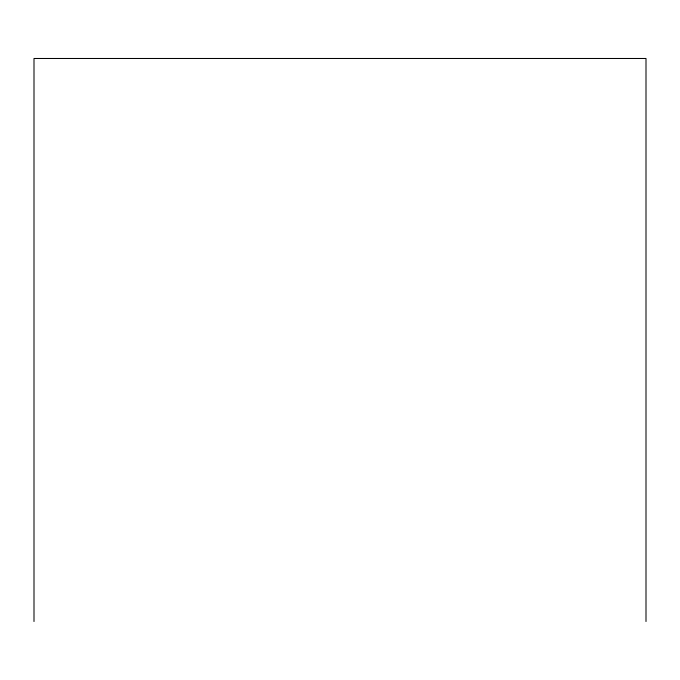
<?xml version="1.0" encoding="UTF-8"?>
<svg xmlns="http://www.w3.org/2000/svg" width="680" height="680" viewBox="0 0 680 680"><rect width="100%" height="100%" fill="white"/><g stroke="black" fill="none" stroke-linecap="round" stroke-linejoin="round"><path stroke-width="1.02" d="M646 621.52L646 58.48L34 58.48L34 621.52"/></g></svg>
